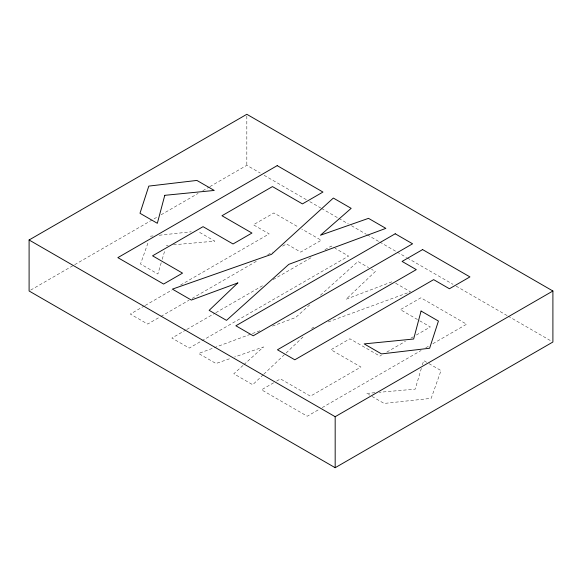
<?xml version="1.0" encoding="UTF-8"?>
<svg xmlns="http://www.w3.org/2000/svg" width="582" height="582" viewBox="0 0 582 582"><rect width="100%" height="100%" fill="white"/><g stroke="black" fill="none" stroke-linecap="round" stroke-linejoin="round"><path stroke-width="0.44" stroke-dasharray="2.91 2.18" d="M161.207 262.744L157.875 273.998L140.517 263.981L148.563 241.261M162.225 259.288L164.786 250.631M421.353 368.355L415.206 389.125L379.319 392.304M422.379 364.892L423.66 360.564L428.185 363.175M263.202 374.772L252.726 384.724L233.797 373.789L243.232 365.249M263.857 374.153L285.464 353.638M286.118 353.012L303.797 336.229M311.654 328.765L312.963 327.521L314.658 326.902M243.909 364.638L263.464 346.952L234.633 356.999M309.711 304.866L295.634 317.517L271.809 326.349M320.435 295.227L357.974 261.485L368.537 267.582M30.671 290.091L73.899 265.137M74.685 264.679L158.006 216.577M161.149 214.765L198.091 193.435M202.805 190.714L209.098 187.084M209.884 186.626L246.826 165.295L260.198 173.021M144.438 305.899L130.324 314.054L147.675 324.072L160.145 316.877M145.224 305.448L171.894 290.047M180.522 285.071L269.16 233.891L253.381 224.783L273.896 212.947L298.726 227.278M160.923 316.426L188.968 300.232M192.082 298.435L257.622 260.598M267.771 254.734L272.456 252.028M282.612 246.164L286.519 243.916L300.712 252.108L321.228 240.271L301.825 229.068M186.029 329.899L171.901 338.055L189.259 348.08L348.603 256.08L335.021 248.238M186.815 329.448L215.071 313.131M215.857 312.68L263.741 285.035M273.162 279.593L312.41 256.931M324.967 249.685L331.253 246.055L334.272 247.801M273.642 382.803L261.522 389.802L307.274 416.217L319.052 409.415M276.668 381.057L280.459 378.867L310.432 396.175L360.92 367.031L330.947 349.724L349.877 338.789L379.85 356.097L381.406 355.202M386.841 352.059L405.487 341.299M410.921 338.157L413.249 336.818M416.356 335.021L430.338 326.946L419.578 320.733M322.195 407.604L421.099 350.502M425.806 347.781L428.949 345.97M432.87 343.707L466.626 324.218L420.873 297.802L400.365 309.639L418.807 320.289M391.81 281.834L346.094 299.243L375.325 271.503L371.556 269.328M259.892 330.765L198.622 353.485L215.98 363.503L231.243 358.185M328.226 321.933L410.477 291.8L394.982 282.852M150.352 236.212L153.015 235.928M159.228 235.252L191.202 231.796M166.328 245.437L168.118 245.277M173.501 244.804L214.78 241.144L198.178 231.563M374.83 392.704L366.755 393.417L369.774 395.156M264.133 175.291L306.619 199.822M309.77 201.641L320.784 208M321.57 208.458L338.098 217.995M338.884 218.446L348.327 223.903M351.47 225.714L366.42 234.35M367.206 234.801L379.013 241.617M379.799 242.068L396.32 251.613M397.106 252.064L406.549 257.513M407.335 257.972L452.971 284.314M456.121 286.133L507.264 315.662M508.05 316.113L551.329 341.103M428.941 363.612L441.011 370.581L431.182 398.35L384.113 403.435L370.53 395.593M246.826 116.08L246.826 165.295"/><path stroke-width="0.87" d="M29.1 239.988L246.826 114.29L552.9 291L552.9 342.012L335.174 467.71L29.1 291L29.1 239.988L335.174 416.705L552.9 291M335.174 416.705L335.174 467.71M164.771 195.326L157.336 223.299L139.986 213.281L148.796 186.102L196.883 180.427L214.241 190.445L164.771 195.326M421.077 311.043L413.649 339.015L364.179 343.897L381.53 353.914L429.625 348.24L438.435 321.06L421.077 311.043M237.82 282.932L209.149 310.352L226.5 320.369L288.803 264.359L385.851 228.37L368.501 218.352L320.456 235.23L351.164 208.341L333.348 198.055L271.474 254.356L172.396 289.13L191.333 300.065L237.82 282.932M277.199 165.637L117.848 257.637L163.6 284.052L182.537 273.125L152.557 255.818L203.045 226.667L233.026 243.974L251.955 233.047L221.975 215.74L272.463 186.589L302.444 203.896L322.952 192.053L277.199 165.637M395.222 233.775L235.87 325.775L253.228 335.799L412.573 243.8L395.222 233.775M422.597 249.583L402.089 261.427L416.29 269.626L277.447 349.782L294.805 359.8L433.641 279.644L449.42 288.752L469.929 276.908L422.597 249.583"/></g></svg>
